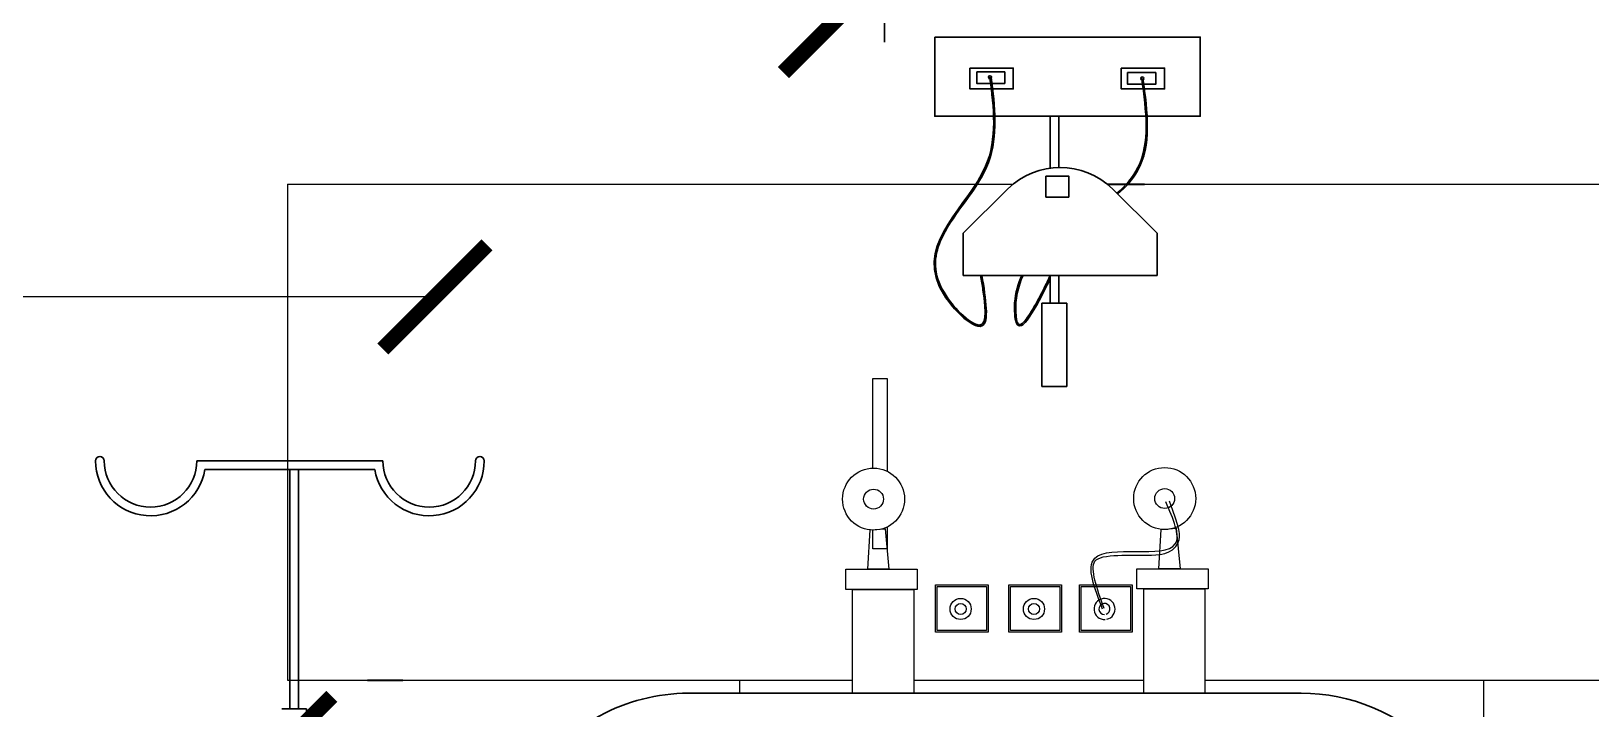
# Model space of a CAD drawing. Header units: inches. Extents: x -17070 to 527, y 504 to 2398.
# Drawn here: x -10382.721 to -10380.026, y 540.543 to 541.714 of the extents above; entities that cross this region are included whole.
import ezdxf

# ---------------------------------------------------------------- set-up
doc = ezdxf.new("R2010")
doc.units = ezdxf.units.IN
for name, color, linetype, lineweight in [('Layer1', 2, 'Continuous', 30), ('section', 1, 'Continuous', 35), ('wall', 7, 'Continuous', 30)]:
    doc.layers.add(name, color=color, linetype=linetype, lineweight=lineweight)
doc.styles.add('ROMANC', font='arialbd.ttf', dxfattribs={"height": 0.35})
doc.dimstyles.get("Standard").update_dxf_attribs({"dimtxt": 0.18, "dimasz": 0.18, "dimexe": 0.18, "dimexo": 0.0625, "dimgap": 0.09, "dimtad": 0, "dimtih": 1, "dimtoh": 1, "dimzin": 0, "dimdsep": 46, "dimtxsty": 'ROMANC', "dimblk": 'ARCHTICK', "dimcen": 0.09, "dimclrd": 25, "dimclre": 25, "dimadec": 0, "dimazin": 0, "dimtfac": 1, "dimtofl": 0, "dimtmove": 0, "dimatfit": 3, "dimldrblk": 'ARCHTICK', "dimfxl": 1, "dimtolj": 1, "dimtzin": 0, "dimarcsym": 0})

# ---------------------------------------------------------------- blocks, each defined once
blk = doc.blocks.new('_ARCHTICK')
at = {"color": 0, "linetype": 'ByBlock', "const_width": 0.15}
blk.add_lwpolyline([(-0.5, -0.5), (0.5, 0.5)], dxfattribs=at)

msp = doc.modelspace()

# ---------------------------------------------------------------- linework, layer by layer
at = {"color": 250}
for p, q in [((-10382.27814, 541.45003), (-10382.27814, 540.59294)), ((-10382.27814, 541.45003), (-10381.0239, 541.45003)), ((-10382.27814, 541.45003), (-10382.27814, 540.59294)), ((-10382.27814, 541.45003), (-10381.0239, 541.45003)), ((-10382.27814, 541.45003), (-10382.27814, 540.59294)), ((-10382.27814, 541.45003), (-10381.0239, 541.45003)), ((-10382.27814, 541.45003), (-10381.0239, 541.45003)), ((-10380.86198, 541.45003), (-10379.49429, 541.45003)), ((-10380.86198, 541.45003), (-10379.49429, 541.45003)), ((-10380.86198, 541.45003), (-10379.49429, 541.45003)), ((-10380.86198, 541.45003), (-10379.49429, 541.45003)), ((-10381.30167, 540.74955), (-10381.19603, 540.74955)), ((-10381.30167, 540.56939), (-10381.30167, 540.74955)), ((-10381.30167, 540.74955), (-10381.19603, 540.74955)), ((-10381.30167, 540.56939), (-10381.30167, 540.74955)), ((-10381.30167, 540.74955), (-10381.19603, 540.74955)), ((-10381.30167, 540.56939), (-10381.30167, 540.74955)), ((-10381.30167, 540.74955), (-10381.19603, 540.74955)), ((-10381.30167, 540.56939), (-10381.30167, 540.74955)), ((-10381.30167, 540.74955), (-10381.19603, 540.74955)), ((-10381.30167, 540.56939), (-10381.30167, 540.74955)), ((-10381.19603, 540.74955), (-10381.19603, 540.5694)), ((-10381.19603, 540.74955), (-10381.19603, 540.5694)), ((-10381.19603, 540.74955), (-10381.19603, 540.5694)), ((-10381.19603, 540.74955), (-10381.19603, 540.5694)), ((-10381.19603, 540.74955), (-10381.19603, 540.5694)), ((-10380.79857, 540.75053), (-10380.69293, 540.75053)), ((-10380.79857, 540.57037), (-10380.79857, 540.75053)), ((-10380.79857, 540.75053), (-10380.69293, 540.75053)), ((-10380.79857, 540.57037), (-10380.79857, 540.75053)), ((-10380.79857, 540.75053), (-10380.69293, 540.75053)), ((-10380.79857, 540.57037), (-10380.79857, 540.75053)), ((-10380.79857, 540.75053), (-10380.69293, 540.75053)), ((-10380.79857, 540.57037), (-10380.79857, 540.75053)), ((-10380.79857, 540.75053), (-10380.69293, 540.75053)), ((-10380.79857, 540.57037), (-10380.79857, 540.75053)), ((-10380.69293, 540.75053), (-10380.69293, 540.57037)), ((-10380.69293, 540.75053), (-10380.69293, 540.57037)), ((-10380.69293, 540.75053), (-10380.69293, 540.57037)), ((-10380.69293, 540.75053), (-10380.69293, 540.57037)), ((-10380.69293, 540.75053), (-10380.69293, 540.57037)), ((-10382.27814, 540.59294), (-10382.07908, 540.59294)), ((-10382.27814, 540.59294), (-10382.07908, 540.59294)), ((-10382.27814, 540.59294), (-10382.07908, 540.59294)), ((-10382.27814, 540.59294), (-10382.07908, 540.59294)), ((-10382.03623, 540.59294), (-10381.30167, 540.59294)), ((-10382.03623, 540.59294), (-10381.30167, 540.59294)), ((-10382.03623, 540.59294), (-10381.30167, 540.59294)), ((-10382.03623, 540.59294), (-10381.30167, 540.59294)), ((-10381.49689, 540.59294), (-10381.49689, 540.57034)), ((-10381.19603, 540.59294), (-10380.79857, 540.59294)), ((-10381.19603, 540.59294), (-10380.79857, 540.59294)), ((-10381.19603, 540.59294), (-10380.79857, 540.59294)), ((-10381.19603, 540.59294), (-10380.79857, 540.59294)), ((-10380.69293, 540.59294), (-10379.96958, 540.59294)), ((-10380.69293, 540.59294), (-10379.96958, 540.59294)), ((-10380.69293, 540.59294), (-10379.96958, 540.59294)), ((-10380.69293, 540.59294), (-10379.96958, 540.59294)), ((-10380.21126, 540.59294), (-10380.21126, 540.52375))]:
    msp.add_line(p, q, dxfattribs=at)
at = {"color": 254}
for p, q in [((-10382.27814, 541.45003), (-10382.27814, 540.59294)), ((-10382.27814, 541.45003), (-10381.0239, 541.45003)), ((-10380.86198, 541.45003), (-10379.49429, 541.45003)), ((-10382.27814, 540.59294), (-10382.04803, 540.59294)), ((-10382.05057, 540.59294), (-10381.30167, 540.59294)), ((-10381.19603, 540.59294), (-10380.79857, 540.59294)), ((-10380.69293, 540.59294), (-10379.96958, 540.59294))]:
    msp.add_line(p, q, dxfattribs=at)
at = {"color": 7}
for p, q in [((-10381.15819, 540.67566), (-10381.15819, 540.75754)), ((-10381.15819, 540.75754), (-10381.06724, 540.75754)), ((-10381.15531, 540.67854), (-10381.15531, 540.75466)), ((-10381.15531, 540.75466), (-10381.07012, 540.75466)), ((-10381.07012, 540.75466), (-10381.07012, 540.67854)), ((-10381.06724, 540.75754), (-10381.06724, 540.67566)), ((-10381.03142, 540.67566), (-10381.03142, 540.75754)), ((-10381.03142, 540.75754), (-10380.94047, 540.75754)), ((-10381.02853, 540.67854), (-10381.02853, 540.75466)), ((-10381.02853, 540.75466), (-10380.94335, 540.75466)), ((-10380.94335, 540.75466), (-10380.94335, 540.67854)), ((-10380.94047, 540.75754), (-10380.94047, 540.67566)), ((-10380.90954, 540.75754), (-10380.81859, 540.75754)), ((-10380.90954, 540.67566), (-10380.90954, 540.75754)), ((-10380.90666, 540.75466), (-10380.82147, 540.75466)), ((-10380.90666, 540.67854), (-10380.90666, 540.75466)), ((-10380.82147, 540.75466), (-10380.82147, 540.67854)), ((-10380.81859, 540.75754), (-10380.81859, 540.67566)), ((-10381.06724, 540.67566), (-10381.15819, 540.67566)), ((-10381.07012, 540.67854), (-10381.15531, 540.67854)), ((-10380.94047, 540.67566), (-10381.03142, 540.67566)), ((-10380.94335, 540.67854), (-10381.02853, 540.67854)), ((-10380.81859, 540.67566), (-10380.90954, 540.67566)), ((-10380.82147, 540.67854), (-10380.90666, 540.67854))]:
    msp.add_line(p, q, dxfattribs=at)
at = {"color": 250}
for points in [[(-10381.26639, 540.9593), (-10381.26639, 541.11439), (-10381.24209, 541.11439), (-10381.24209, 540.95397)], [(-10381.26639, 540.9593), (-10381.26639, 541.11439), (-10381.24209, 541.11439), (-10381.24209, 540.95397)], [(-10381.26639, 540.9593), (-10381.26639, 541.11439), (-10381.24209, 541.11439), (-10381.24209, 540.95397)], [(-10381.26639, 540.9593), (-10381.26639, 541.11439), (-10381.24209, 541.11439), (-10381.24209, 540.95397)], [(-10381.26639, 540.9593), (-10381.26639, 541.11439), (-10381.24209, 541.11439), (-10381.24209, 540.95397)], [(-10381.24209, 540.85752), (-10381.24209, 540.81961), (-10381.26639, 540.81961), (-10381.26639, 540.85292)], [(-10381.24209, 540.85752), (-10381.24209, 540.81961), (-10381.26639, 540.81961), (-10381.26639, 540.85292)], [(-10381.24209, 540.85752), (-10381.24209, 540.81961), (-10381.26639, 540.81961), (-10381.26639, 540.85292)], [(-10381.24209, 540.85752), (-10381.24209, 540.81961), (-10381.26639, 540.81961), (-10381.26639, 540.85292)], [(-10381.24209, 540.85752), (-10381.24209, 540.81961), (-10381.26639, 540.81961), (-10381.26639, 540.85292)]]:
    msp.add_lwpolyline(points, dxfattribs=at)
for points in [[(-10381.27131, 540.85251), (-10381.24541, 540.85466), (-10381.23877, 540.78456), (-10381.27549, 540.78456)], [(-10381.27131, 540.85251), (-10381.24541, 540.85466), (-10381.23877, 540.78456), (-10381.27549, 540.78456)], [(-10381.27131, 540.85251), (-10381.24541, 540.85466), (-10381.23877, 540.78456), (-10381.27549, 540.78456)], [(-10381.27131, 540.85251), (-10381.24541, 540.85466), (-10381.23877, 540.78456), (-10381.27549, 540.78456)], [(-10381.27131, 540.85251), (-10381.24541, 540.85466), (-10381.23877, 540.78456), (-10381.27549, 540.78456)], [(-10380.76821, 540.85349), (-10380.74231, 540.85564), (-10380.73567, 540.78554), (-10380.77239, 540.78554)], [(-10380.76821, 540.85349), (-10380.74231, 540.85564), (-10380.73567, 540.78554), (-10380.77239, 540.78554)], [(-10380.76821, 540.85349), (-10380.74231, 540.85564), (-10380.73567, 540.78554), (-10380.77239, 540.78554)], [(-10380.76821, 540.85349), (-10380.74231, 540.85564), (-10380.73567, 540.78554), (-10380.77239, 540.78554)], [(-10380.76821, 540.85349), (-10380.74231, 540.85564), (-10380.73567, 540.78554), (-10380.77239, 540.78554)], [(-10381.31343, 540.78456), (-10381.19015, 540.78456), (-10381.19015, 540.74955), (-10381.31343, 540.74955)], [(-10381.31343, 540.78456), (-10381.19015, 540.78456), (-10381.19015, 540.74955), (-10381.31343, 540.74955)], [(-10381.31343, 540.78456), (-10381.19015, 540.78456), (-10381.19015, 540.74955), (-10381.31343, 540.74955)], [(-10381.31343, 540.78456), (-10381.19015, 540.78456), (-10381.19015, 540.74955), (-10381.31343, 540.74955)], [(-10381.31343, 540.78456), (-10381.19015, 540.78456), (-10381.19015, 540.74955), (-10381.31343, 540.74955)], [(-10380.81033, 540.78554), (-10380.68706, 540.78554), (-10380.68706, 540.75053), (-10380.81033, 540.75053)], [(-10380.81033, 540.78554), (-10380.68706, 540.78554), (-10380.68706, 540.75053), (-10380.81033, 540.75053)], [(-10380.81033, 540.78554), (-10380.68706, 540.78554), (-10380.68706, 540.75053), (-10380.81033, 540.75053)], [(-10380.81033, 540.78554), (-10380.68706, 540.78554), (-10380.68706, 540.75053), (-10380.81033, 540.75053)], [(-10380.81033, 540.78554), (-10380.68706, 540.78554), (-10380.68706, 540.75053), (-10380.81033, 540.75053)]]:
    msp.add_lwpolyline(points, close=True, dxfattribs=at)
for centre, radius in [((-10381.2654, 540.90574), 0.05356), ((-10381.2654, 540.90574), 0.05356), ((-10381.2654, 540.90574), 0.05356), ((-10381.2654, 540.90574), 0.05356), ((-10381.2654, 540.90574), 0.05356), ((-10380.7623, 540.90672), 0.05356), ((-10380.7623, 540.90672), 0.05356), ((-10380.7623, 540.90672), 0.05356), ((-10380.7623, 540.90672), 0.05356), ((-10380.7623, 540.90672), 0.05356), ((-10381.2654, 540.90574), 0.01715), ((-10381.2654, 540.90574), 0.01715), ((-10381.2654, 540.90574), 0.01715), ((-10381.2654, 540.90574), 0.01715), ((-10381.2654, 540.90574), 0.01715), ((-10380.7623, 540.90672), 0.01715), ((-10380.7623, 540.90672), 0.01715), ((-10380.7623, 540.90672), 0.01715), ((-10380.7623, 540.90672), 0.01715), ((-10380.7623, 540.90672), 0.01715)]:
    msp.add_circle(centre, radius, dxfattribs=at)
at = {"color": 7}
for centre, major_axis, ratio, start_param, end_param in [((-10381.11495, 540.71589), (-0.01288, 0.01288), 0.9999999, 3.9269909, 10.2101762), ((-10381.11495, 540.71589), (-0.00676, 0.00676), 0.9999999, 3.9269909, 10.2101762), ((-10380.98818, 540.71589), (-0.01288, 0.01288), 1, 3.9269908, 10.2101761), ((-10380.98818, 540.71589), (-0.00676, 0.00676), 0.9999999, 3.9269909, 10.2101762), ((-10380.8663, 540.71589), (0.01288, 0.01288), 0.9999991, 4.1418308, 10.2725237), ((-10380.8663, 540.71589), (0.00676, 0.00676), 0.9999995, 4.2233415, 10.2162866)]:
    msp.add_ellipse(centre, major_axis=major_axis, ratio=ratio, start_param=start_param, end_param=end_param, dxfattribs=at)
at = {"color": 250}
msp.add_spline([(-10380.86967, 540.71574), (-10380.88307, 540.80349), (-10380.7441, 540.8282), (-10380.76048, 540.90099)], degree=3, dxfattribs=at)
msp.add_open_spline([(-10380.86661, 540.71692), (-10380.8798, 540.75105), (-10380.89149, 540.78504), (-10380.87437, 540.81192), (-10380.81594, 540.80856), (-10380.77379, 540.80892), (-10380.74841, 540.80932), (-10380.73372, 540.84288), (-10380.73702, 540.85477), (-10380.75379, 540.90223)], degree=3, knots=[0, 0, 0, 0, 0.05042714, 0.05042714, 0.10085428, 0.10085428, 0.14161938, 0.14161938, 0.1649593, 0.1649593, 0.1649593, 0.1649593], dxfattribs=at)
at = {"layer": 'Layer1', "color": 137}
for p, q in [((-10380.96045, 541.47752), (-10380.96046, 541.56715)), ((-10380.96045, 541.47752), (-10380.96046, 541.56715)), ((-10380.96045, 541.47752), (-10380.96046, 541.56715)), ((-10380.96045, 541.47752), (-10380.96046, 541.56715)), ((-10380.96045, 541.47752), (-10380.96046, 541.56715)), ((-10380.94545, 541.47869), (-10380.94546, 541.56715)), ((-10380.94545, 541.47869), (-10380.94546, 541.56715)), ((-10380.94545, 541.47869), (-10380.94546, 541.56715)), ((-10380.94545, 541.47869), (-10380.94546, 541.56715)), ((-10380.94545, 541.47869), (-10380.94546, 541.56715)), ((-10381.11054, 541.36541), (-10381.03322, 541.44168)), ((-10381.11054, 541.36541), (-10381.03322, 541.44168)), ((-10381.11054, 541.36541), (-10381.03322, 541.44168)), ((-10381.11054, 541.36541), (-10381.03322, 541.44168)), ((-10381.11054, 541.36541), (-10381.03322, 541.44168)), ((-10380.77533, 541.36541), (-10380.85265, 541.44168)), ((-10380.77533, 541.36541), (-10380.85265, 541.44168)), ((-10380.77533, 541.36541), (-10380.85265, 541.44168)), ((-10380.77533, 541.36541), (-10380.85265, 541.44168)), ((-10380.77533, 541.36541), (-10380.85265, 541.44168)), ((-10381.11054, 541.29227), (-10381.11054, 541.36541)), ((-10381.11054, 541.29227), (-10381.11054, 541.36541)), ((-10381.11054, 541.29227), (-10381.11054, 541.36541)), ((-10381.11054, 541.29227), (-10381.11054, 541.36541)), ((-10381.11054, 541.29227), (-10381.11054, 541.36541)), ((-10380.77533, 541.36541), (-10380.77533, 541.29227)), ((-10380.77533, 541.36541), (-10380.77533, 541.29227)), ((-10380.77533, 541.36541), (-10380.77533, 541.29227)), ((-10380.77533, 541.36541), (-10380.77533, 541.29227)), ((-10380.77533, 541.36541), (-10380.77533, 541.29227)), ((-10380.77533, 541.29227), (-10381.11054, 541.29227)), ((-10380.77533, 541.29227), (-10381.11054, 541.29227)), ((-10380.77533, 541.29227), (-10381.11054, 541.29227)), ((-10380.77533, 541.29227), (-10381.11054, 541.29227)), ((-10380.77533, 541.29227), (-10381.11054, 541.29227)), ((-10380.96044, 541.24442), (-10380.96044, 541.29227)), ((-10380.96044, 541.24442), (-10380.96044, 541.29227)), ((-10380.96044, 541.24442), (-10380.96044, 541.29227)), ((-10380.96044, 541.24442), (-10380.96044, 541.29227)), ((-10380.96044, 541.24442), (-10380.96044, 541.29227)), ((-10380.94544, 541.24442), (-10380.94545, 541.29227)), ((-10380.94544, 541.24442), (-10380.94545, 541.29227)), ((-10380.94544, 541.24442), (-10380.94545, 541.29227)), ((-10380.94544, 541.24442), (-10380.94545, 541.29227)), ((-10380.94544, 541.24442), (-10380.94545, 541.29227)), ((-10380.97437, 541.24442), (-10380.93152, 541.24442)), ((-10380.97437, 541.24442), (-10380.97436, 541.10048)), ((-10380.97437, 541.24442), (-10380.93152, 541.24442)), ((-10380.97437, 541.24442), (-10380.97436, 541.10048)), ((-10380.97437, 541.24442), (-10380.93152, 541.24442)), ((-10380.97437, 541.24442), (-10380.97436, 541.10048)), ((-10380.97437, 541.24442), (-10380.93152, 541.24442)), ((-10380.97437, 541.24442), (-10380.97436, 541.10048)), ((-10380.97437, 541.24442), (-10380.93152, 541.24442)), ((-10380.97437, 541.24442), (-10380.97436, 541.10048)), ((-10380.93151, 541.10048), (-10380.93152, 541.24442)), ((-10380.93151, 541.10048), (-10380.93152, 541.24442)), ((-10380.93151, 541.10048), (-10380.93152, 541.24442)), ((-10380.93151, 541.10048), (-10380.93152, 541.24442)), ((-10380.93151, 541.10048), (-10380.93152, 541.24442)), ((-10380.97436, 541.10048), (-10380.93151, 541.10048)), ((-10380.97436, 541.10048), (-10380.93151, 541.10048)), ((-10380.97436, 541.10048), (-10380.93151, 541.10048)), ((-10380.97436, 541.10048), (-10380.93151, 541.10048)), ((-10380.97436, 541.10048), (-10380.93151, 541.10048)), ((-10382.38121, 540.97197), (-10382.43477, 540.97197)), ((-10382.38121, 540.97197), (-10382.43477, 540.97197)), ((-10382.38121, 540.97197), (-10382.43477, 540.97197)), ((-10382.38121, 540.97197), (-10382.43477, 540.97197)), ((-10382.38121, 540.97197), (-10382.43477, 540.97197)), ((-10382.12717, 540.95698), (-10382.42096, 540.95697)), ((-10382.12717, 540.95698), (-10382.42096, 540.95697)), ((-10382.12717, 540.95698), (-10382.42096, 540.95697)), ((-10382.12717, 540.95698), (-10382.42096, 540.95697)), ((-10382.12717, 540.95698), (-10382.42096, 540.95697)), ((-10382.11337, 540.97198), (-10382.38121, 540.97197)), ((-10382.11337, 540.97198), (-10382.38121, 540.97197)), ((-10382.11337, 540.97198), (-10382.38121, 540.97197)), ((-10382.11337, 540.97198), (-10382.38121, 540.97197)), ((-10382.11337, 540.97198), (-10382.38121, 540.97197)), ((-10382.27405, 540.54343), (-10382.27407, 540.95698)), ((-10382.27405, 540.54343), (-10382.27407, 540.95698)), ((-10382.27405, 540.54343), (-10382.27407, 540.95698)), ((-10382.27405, 540.54343), (-10382.27407, 540.95698)), ((-10382.27405, 540.54343), (-10382.27407, 540.95698)), ((-10382.25905, 540.54343), (-10382.25907, 540.95698)), ((-10382.25905, 540.54343), (-10382.25907, 540.95698)), ((-10382.25905, 540.54343), (-10382.25907, 540.95698)), ((-10382.25905, 540.54343), (-10382.25907, 540.95698)), ((-10382.25905, 540.54343), (-10382.25907, 540.95698)), ((-10381.58519, 540.57034), (-10380.52629, 540.57038)), ((-10381.58519, 540.57034), (-10380.52629, 540.57038)), ((-10381.58519, 540.57034), (-10380.52629, 540.57038)), ((-10381.58519, 540.57034), (-10380.52629, 540.57038)), ((-10381.58519, 540.57034), (-10380.52629, 540.57038)), ((-10382.28798, 540.54343), (-10382.24512, 540.54343)), ((-10382.24511, 540.30315), (-10382.24512, 540.54343)), ((-10382.24511, 540.30315), (-10382.24512, 540.54343)), ((-10382.24511, 540.30315), (-10382.24512, 540.54343)), ((-10382.24511, 540.30315), (-10382.24512, 540.54343)), ((-10382.24511, 540.30315), (-10382.24512, 540.54343))]:
    msp.add_line(p, q, dxfattribs=at)
for points in [[(-10381.15975, 541.70405), (-10380.70075, 541.70405), (-10380.70075, 541.56715), (-10381.15975, 541.56715)], [(-10381.15975, 541.70405), (-10380.70075, 541.70405), (-10380.70075, 541.56715), (-10381.15975, 541.56715)], [(-10381.15975, 541.70405), (-10380.70075, 541.70405), (-10380.70075, 541.56715), (-10381.15975, 541.56715)], [(-10381.15975, 541.70405), (-10380.70075, 541.70405), (-10380.70075, 541.56715), (-10381.15975, 541.56715)], [(-10381.15975, 541.70405), (-10380.70075, 541.70405), (-10380.70075, 541.56715), (-10381.15975, 541.56715)], [(-10381.09886, 541.65038), (-10381.02401, 541.65038), (-10381.02401, 541.61448), (-10381.09886, 541.61448)], [(-10381.09886, 541.65038), (-10381.02401, 541.65038), (-10381.02401, 541.61448), (-10381.09886, 541.61448)], [(-10381.09886, 541.65038), (-10381.02401, 541.65038), (-10381.02401, 541.61448), (-10381.09886, 541.61448)], [(-10381.09886, 541.65038), (-10381.02401, 541.65038), (-10381.02401, 541.61448), (-10381.09886, 541.61448)], [(-10381.09886, 541.65038), (-10381.02401, 541.65038), (-10381.02401, 541.61448), (-10381.09886, 541.61448)], [(-10381.08712, 541.64395), (-10381.03863, 541.64395), (-10381.03863, 541.62387), (-10381.08712, 541.62387)], [(-10381.08712, 541.64395), (-10381.03863, 541.64395), (-10381.03863, 541.62387), (-10381.08712, 541.62387)], [(-10381.08712, 541.64395), (-10381.03863, 541.64395), (-10381.03863, 541.62387), (-10381.08712, 541.62387)], [(-10381.08712, 541.64395), (-10381.03863, 541.64395), (-10381.03863, 541.62387), (-10381.08712, 541.62387)], [(-10381.08712, 541.64395), (-10381.03863, 541.64395), (-10381.03863, 541.62387), (-10381.08712, 541.62387)], [(-10380.83737, 541.65038), (-10380.76252, 541.65038), (-10380.76252, 541.61448), (-10380.83737, 541.61448)], [(-10380.83737, 541.65038), (-10380.76252, 541.65038), (-10380.76252, 541.61448), (-10380.83737, 541.61448)], [(-10380.83737, 541.65038), (-10380.76252, 541.65038), (-10380.76252, 541.61448), (-10380.83737, 541.61448)], [(-10380.83737, 541.65038), (-10380.76252, 541.65038), (-10380.76252, 541.61448), (-10380.83737, 541.61448)], [(-10380.83737, 541.65038), (-10380.76252, 541.65038), (-10380.76252, 541.61448), (-10380.83737, 541.61448)], [(-10380.8263, 541.64264), (-10380.7778, 541.64264), (-10380.7778, 541.62256), (-10380.8263, 541.62256)], [(-10380.8263, 541.64264), (-10380.7778, 541.64264), (-10380.7778, 541.62256), (-10380.8263, 541.62256)], [(-10380.8263, 541.64264), (-10380.7778, 541.64264), (-10380.7778, 541.62256), (-10380.8263, 541.62256)], [(-10380.8263, 541.64264), (-10380.7778, 541.64264), (-10380.7778, 541.62256), (-10380.8263, 541.62256)], [(-10380.8263, 541.64264), (-10380.7778, 541.64264), (-10380.7778, 541.62256), (-10380.8263, 541.62256)], [(-10380.96752, 541.46389), (-10380.92797, 541.46389), (-10380.92797, 541.42754), (-10380.96752, 541.42754)], [(-10380.96752, 541.46389), (-10380.92797, 541.46389), (-10380.92797, 541.42754), (-10380.96752, 541.42754)], [(-10380.96752, 541.46389), (-10380.92797, 541.46389), (-10380.92797, 541.42754), (-10380.96752, 541.42754)], [(-10380.96752, 541.46389), (-10380.92797, 541.46389), (-10380.92797, 541.42754), (-10380.96752, 541.42754)], [(-10380.96752, 541.46389), (-10380.92797, 541.46389), (-10380.92797, 541.42754), (-10380.96752, 541.42754)]]:
    msp.add_lwpolyline(points, close=True, dxfattribs=at)
for points in [[(-10382.42096, 540.95697, -0.9237815), (-10382.60996, 540.97196)], [(-10382.42096, 540.95697, -0.9237815), (-10382.60996, 540.97196)], [(-10382.42096, 540.95697, -0.9237815), (-10382.60996, 540.97196)], [(-10382.42096, 540.95697, -0.9237815), (-10382.60996, 540.97196)], [(-10382.42096, 540.95697, -0.9237815), (-10382.60996, 540.97196)], [(-10382.43477, 540.97197, -1), (-10382.59496, 540.97196, 1)], [(-10382.43477, 540.97197, -1), (-10382.59496, 540.97196, 1)], [(-10382.43477, 540.97197, -1), (-10382.59496, 540.97196, 1)], [(-10382.43477, 540.97197, -1), (-10382.59496, 540.97196, 1)], [(-10382.43477, 540.97197, -1), (-10382.59496, 540.97196, 1)], [(-10381.93818, 540.97199, -0.9237815), (-10382.12717, 540.95698, -0.9237815)], [(-10381.93818, 540.97199, -0.9237815), (-10382.12717, 540.95698, -0.9237815)], [(-10381.93818, 540.97199, -0.9237815), (-10382.12717, 540.95698, -0.9237815)], [(-10381.93818, 540.97199, -0.9237815), (-10382.12717, 540.95698, -0.9237815)], [(-10381.93818, 540.97199, -0.9237815), (-10382.12717, 540.95698, -0.9237815)], [(-10381.95318, 540.97199, -1), (-10382.11337, 540.97198, 1)], [(-10381.95318, 540.97199, -1), (-10382.11337, 540.97198, 1)], [(-10381.95318, 540.97199, -1), (-10382.11337, 540.97198, 1)], [(-10381.95318, 540.97199, -1), (-10382.11337, 540.97198, 1)], [(-10381.95318, 540.97199, -1), (-10382.11337, 540.97198, 1)]]:
    msp.add_lwpolyline(points, format="xyb", dxfattribs=at)
for centre in [(-10381.06427, 541.63463), (-10381.06427, 541.63463), (-10381.06427, 541.63463), (-10381.06427, 541.63463), (-10381.06427, 541.63463), (-10380.80102, 541.63244), (-10380.80102, 541.63244), (-10380.80102, 541.63244), (-10380.80102, 541.63244), (-10380.80102, 541.63244)]:
    msp.add_circle(centre, 0.00272, dxfattribs=at)
for centre, radius, start, end in [((-10380.94294, 541.35016), 0.12856, 45.39005, 134.60995), ((-10380.94294, 541.35016), 0.12856, 45.39005, 134.60995), ((-10380.94294, 541.35016), 0.12856, 45.39005, 134.60995), ((-10380.94294, 541.35016), 0.12856, 45.39005, 134.60995), ((-10380.94294, 541.35016), 0.12856, 45.39005, 134.60995), ((-10382.60246, 540.97196), 0.0075, 0.00239, 180.00239), ((-10382.60246, 540.97196), 0.0075, 0.00239, 180.00239), ((-10382.60246, 540.97196), 0.0075, 0.00239, 180.00239), ((-10382.60246, 540.97196), 0.0075, 0.00239, 180.00239), ((-10382.60246, 540.97196), 0.0075, 0.00239, 180.00239), ((-10381.94568, 540.97199), 0.0075, 0.00239, 180.00239), ((-10381.94568, 540.97199), 0.0075, 0.00239, 180.00239), ((-10381.94568, 540.97199), 0.0075, 0.00239, 180.00239), ((-10381.94568, 540.97199), 0.0075, 0.00239, 180.00239), ((-10381.94568, 540.97199), 0.0075, 0.00239, 180.00239), ((-10381.58518, 540.24893), 0.32141, 90.00239, 146.94895), ((-10381.58518, 540.24893), 0.32141, 90.00239, 146.94895), ((-10381.58518, 540.24893), 0.32141, 90.00239, 146.94895), ((-10381.58518, 540.24893), 0.32141, 90.00239, 146.94895), ((-10381.58518, 540.24893), 0.32141, 90.00239, 146.94895), ((-10380.52628, 540.24897), 0.32141, 0.00239, 90.00239), ((-10380.52628, 540.24897), 0.32141, 0.00239, 90.00239), ((-10380.52628, 540.24897), 0.32141, 0.00239, 90.00239), ((-10380.52628, 540.24897), 0.32141, 0.00239, 90.00239), ((-10380.52628, 540.24897), 0.32141, 0.00239, 90.00239)]:
    msp.add_arc(centre, radius, start, end, dxfattribs=at)
msp.add_spline([(-10381.06427, 541.63463), (-10381.07187, 541.4808), (-10381.15188, 541.2739), (-10381.07814, 541.20493), (-10381.07814, 541.29227)], degree=3, dxfattribs=at)
msp.add_spline([(-10381.06427, 541.63463), (-10381.07187, 541.4808), (-10381.15188, 541.2739), (-10381.07814, 541.20493), (-10381.07814, 541.29227)], degree=3, dxfattribs=at)
for points, knots in [([(-10381.06214, 541.63489), (-10381.0559, 541.58459), (-10381.04955, 541.53391), (-10381.08266, 541.44522), (-10381.1199, 541.40758), (-10381.1571, 541.34034), (-10381.1648, 541.31192), (-10381.14049, 541.25051), (-10381.10835, 541.21591), (-10381.06935, 541.19983), (-10381.07043, 541.22697), (-10381.07753, 541.27515), (-10381.07889, 541.28353), (-10381.08026, 541.29192)], [0, 0, 0, 0, 0.06834304, 0.06834304, 0.12968298, 0.12968298, 0.17306949, 0.17306949, 0.2131291, 0.2131291, 0.2548949, 0.2548949, 0.26328592, 0.26328592, 0.26328592, 0.26328592]), ([(-10381.06214, 541.63489), (-10381.0559, 541.58459), (-10381.04955, 541.53391), (-10381.08266, 541.44522), (-10381.1199, 541.40758), (-10381.1571, 541.34034), (-10381.1648, 541.31192), (-10381.14049, 541.25051), (-10381.10835, 541.21591), (-10381.06935, 541.19983), (-10381.07043, 541.22697), (-10381.07753, 541.27515), (-10381.07889, 541.28353), (-10381.08026, 541.29192)], [0, 0, 0, 0, 0.06834304, 0.06834304, 0.12968298, 0.12968298, 0.17306949, 0.17306949, 0.2131291, 0.2131291, 0.2548949, 0.2548949, 0.26328592, 0.26328592, 0.26328592, 0.26328592]), ([(-10380.80188, 541.63234), (-10380.79421, 541.57654), (-10380.78472, 541.4985), (-10380.8298, 541.44752), (-10380.84502, 541.43416)], [0, 0, 0, 0, 0.07187944, 0.10033582, 0.10033582, 0.10033582, 0.10033582]), ([(-10380.79996, 541.6326), (-10380.79182, 541.57462), (-10380.78464, 541.51608), (-10380.81785, 541.4578), (-10380.82976, 541.44469), (-10380.84361, 541.43254)], [0, 0, 0, 0, 0.07468023, 0.07468023, 0.10033582, 0.10033582, 0.10033582, 0.10033582]), ([(-10381.00897, 541.29227), (-10381.01593, 541.27814), (-10381.02372, 541.251), (-10381.0185, 541.17437), (-10380.98663, 541.2329), (-10380.96044, 541.28588)], [0.197716066, 0.197716066, 0.197716066, 0.197716066, 0.219448597, 0.235441668, 0.284905358, 0.284905358, 0.284905358, 0.284905358]), ([(-10381.00897, 541.29227), (-10381.01593, 541.27814), (-10381.02372, 541.251), (-10381.0185, 541.17437), (-10380.98663, 541.2329), (-10380.96044, 541.28588)], [0.197716066, 0.197716066, 0.197716066, 0.197716066, 0.219448597, 0.235441668, 0.284905358, 0.284905358, 0.284905358, 0.284905358]), ([(-10381.00897, 541.29227), (-10381.01593, 541.27814), (-10381.02372, 541.251), (-10381.0185, 541.17437), (-10380.98663, 541.2329), (-10380.96044, 541.28588)], [0.197716066, 0.197716066, 0.197716066, 0.197716066, 0.219448597, 0.235441668, 0.284905358, 0.284905358, 0.284905358, 0.284905358]), ([(-10381.00897, 541.29227), (-10381.01593, 541.27814), (-10381.02372, 541.251), (-10381.0185, 541.17437), (-10380.98663, 541.2329), (-10380.96044, 541.28588)], [0.197716066, 0.197716066, 0.197716066, 0.197716066, 0.219448597, 0.235441668, 0.284905358, 0.284905358, 0.284905358, 0.284905358]), ([(-10381.00897, 541.29227), (-10381.01593, 541.27814), (-10381.02372, 541.251), (-10381.0185, 541.17437), (-10380.98663, 541.2329), (-10380.96044, 541.28588)], [0.197716066, 0.197716066, 0.197716066, 0.197716066, 0.219448597, 0.235441668, 0.284905358, 0.284905358, 0.284905358, 0.284905358]), ([(-10381.00705, 541.29227), (-10381.01592, 541.2733), (-10381.0206, 541.25099), (-10381.01856, 541.20752), (-10381.01506, 541.20165), (-10380.99525, 541.22318), (-10380.98126, 541.24896), (-10380.96513, 541.28124), (-10380.96375, 541.28402), (-10380.96044, 541.29227)], [0.197716066, 0.197716066, 0.197716066, 0.197716066, 0.225905527, 0.225905527, 0.254094988, 0.254094988, 0.282284449, 0.282284449, 0.284905358, 0.284905358, 0.284905358, 0.284905358])]:
    msp.add_open_spline(points, degree=3, knots=knots, dxfattribs=at)
at = {"layer": 'section'}
for p, q in [((-10380.86198, 541.45003), (-10380.79718, 541.45003)), ((-10380.86198, 541.45003), (-10380.79718, 541.45003)), ((-10380.86198, 541.45003), (-10380.79718, 541.45003)), ((-10380.86198, 541.45003), (-10380.79718, 541.45003)), ((-10380.86198, 541.45003), (-10380.79718, 541.45003)), ((-10382.13971, 540.59294), (-10382.07908, 540.59294)), ((-10382.13971, 540.59294), (-10382.07908, 540.59294)), ((-10382.13971, 540.59294), (-10382.07908, 540.59294)), ((-10382.13971, 540.59294), (-10382.07908, 540.59294)), ((-10382.13971, 540.59294), (-10382.07908, 540.59294))]:
    msp.add_line(p, q, dxfattribs=at)
at = {"layer": 'wall', "color": 41}
msp.add_line((-10381.24662, 544.4886), (-10381.24662, 541.69539), dxfattribs=at)

# ---------------------------------------------------------------- leaders
for points in [[(-10381.33114, 541.73275), (-10383.54003, 541.73275)], [(-10382.02354, 541.25511), (-10383.24087, 541.25511)], [(-10382.29137, 540.47503), (-10382.90003, 540.47503)]]:
    msp.add_leader(points, dimstyle='Standard', override={"dimgap": 0.09, "dimtad": 0})

doc.saveas('drawing.dxf')
